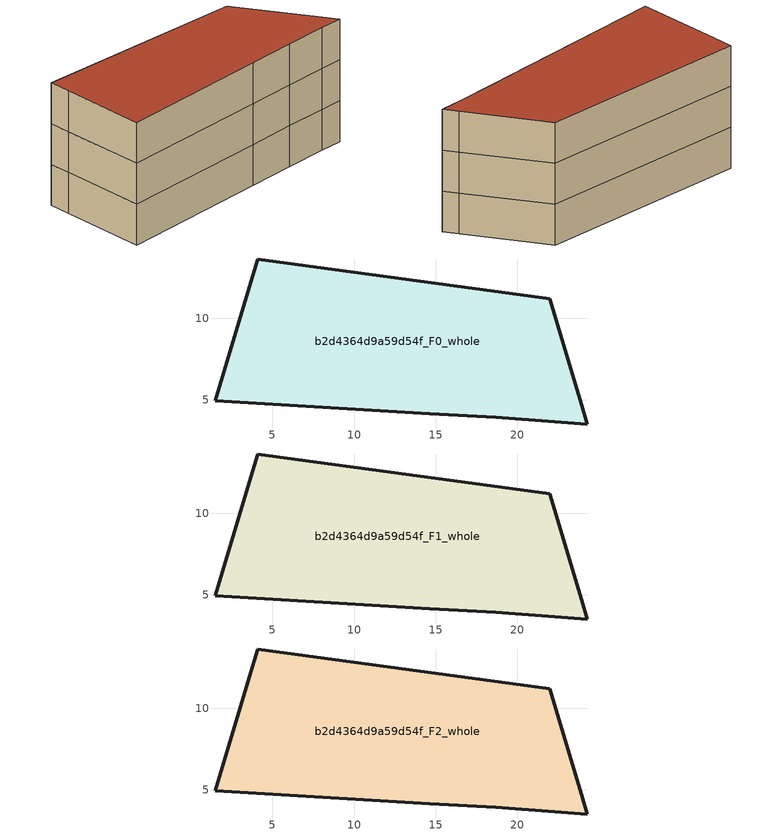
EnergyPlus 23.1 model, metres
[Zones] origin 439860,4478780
b2d4364d9a59d54f_F0_whole
 floor ground (EU_floor_Construction): 21.97,11.18 23.93,4.68 24.28,3.53 22.29,3.67 18.69,3.93 14.62,4.15 1.5,4.95 3.6,11.91 4.11,13.62 z0
 wall outside (EU_wall_Construction): 1.5,4.95 14.62,4.15 18.69,3.93 22.29,3.67 24.28,3.53 23.93,4.68 21.97,11.18 4.11,13.62 3.6,11.91 1.5,4.95 z0:3
b2d4364d9a59d54f_F1_whole
 floor to b2d4364d9a59d54f_F0_whole (EU_floor_Construction): 21.97,11.18 23.93,4.68 24.28,3.53 22.29,3.67 18.69,3.93 14.62,4.15 1.5,4.95 3.6,11.91 4.11,13.62 z3
 wall outside (EU_wall_Construction): 1.5,4.95 14.62,4.15 18.69,3.93 22.29,3.67 24.28,3.53 23.93,4.68 21.97,11.18 4.11,13.62 3.6,11.91 1.5,4.95 z3:6
b2d4364d9a59d54f_F2_whole
 floor to b2d4364d9a59d54f_F1_whole (EU_floor_Construction): 21.97,11.18 23.93,4.68 24.28,3.53 22.29,3.67 18.69,3.93 14.62,4.15 1.5,4.95 3.6,11.91 4.11,13.62 z6
 wall outside (EU_wall_Construction): 1.5,4.95 14.62,4.15 18.69,3.93 22.29,3.67 24.28,3.53 23.93,4.68 21.97,11.18 4.11,13.62 3.6,11.91 1.5,4.95 z6:9
 roof outside (EU_roof_Construction): 24.28,3.53 23.93,4.68 21.97,11.18 4.11,13.62 3.6,11.91 1.5,4.95 14.62,4.15 18.69,3.93 22.29,3.67 z9
[Building]
EU S2 Campaign: North Axis=0; Terrain=City; Solar Distribution=FullExterior
[Site:Location]
Madrid: Latitude=40.5; Longitude=-3.5; Time Zone=1; Elevation=609
[SizingPeriod:WeatherFileDays]
AnnualSizingPeriod: Begin Month=1; Begin Day of Month=1; End Month=12; End Day of Month=31; Day of Week for Start Day=Monday; Use Weather File Daylight Saving Period=No; Use Weather File Rain and Snow Indicators=No
[MATERIAL]
EU_InternalMass_Material: Roughness=MediumRough; Thickness=0.1; Conductivity=1; Density=1800; Specific Heat=900; Thermal Absorptance=0.9; Solar Absorptance=0.7; Visible Absorptance=0.7
[MATERIAL:NOMASS] Roughness=MediumRough; Thermal Absorptance=0.9; Solar Absorptance=0.7; Visible Absorptance=0.7
Name | Thermal Resistance
EU_wall_NoMass | 0.609216
EU_roof_NoMass | 0.513268
EU_floor_NoMass | 0.568163
[CONSTRUCTION]
EU_wall_Construction: EU_wall_NoMass
EU_roof_Construction: EU_roof_NoMass
EU_floor_Construction: EU_floor_NoMass
EU_InternalMass_Construction: EU_InternalMass_Material
[ZONE] Type=1; Multiplier=1; Ceiling Height=autocalculate; Volume=497.243; Floor Area=autocalculate; Part of Total Floor Area=Yes
b2d4364d9a59d54f_F0_whole; b2d4364d9a59d54f_F1_whole; b2d4364d9a59d54f_F2_whole
[INTERNALMASS] Construction=EU_InternalMass_Construction; Surface Area=165.748
Name | Zone or ZoneList
b2d4364d9a59d54f_F0_whole_EU_InternalMass | b2d4364d9a59d54f_F0_whole
b2d4364d9a59d54f_F1_whole_EU_InternalMass | b2d4364d9a59d54f_F1_whole
b2d4364d9a59d54f_F2_whole_EU_InternalMass | b2d4364d9a59d54f_F2_whole
[OTHEREQUIPMENT] Fuel Type=Electricity; Design Level Calculation Method=Watts/Area; Power per Zone Floor Area=1; Fraction Latent=0; Fraction Radiant=0; Fraction Lost=0; Carbon Dioxide Generation Rate=0; EndUse Subcategory=EU_Step8_InternalGains
Name | Zone or ZoneList or Space or SpaceList | Schedule
EU_Step8_InternalGain_b2d4364d9a59d54f_F0_whole_f000 | b2d4364d9a59d54f_F0_whole | EU_Step8_GainSchedule_b2d4364d9a59d54f_F0_whole_f000
EU_Step8_InternalGain_b2d4364d9a59d54f_F1_whole_f000 | b2d4364d9a59d54f_F1_whole | EU_Step8_GainSchedule_b2d4364d9a59d54f_F1_whole_f000
EU_Step8_InternalGain_b2d4364d9a59d54f_F2_whole_f000 | b2d4364d9a59d54f_F2_whole | EU_Step8_GainSchedule_b2d4364d9a59d54f_F2_whole_f000
[ZONEVENTILATION:DESIGNFLOWRATE] Schedule=EU_AlwaysOn; Design Flow Rate Calculation Method=AirChanges/Hour; Air Changes per Hour=0.752966; Ventilation Type=Natural; Fan Pressure Rise=0; Fan Total Efficiency=1; Constant Term Coefficient=1; Temperature Term Coefficient=0; Velocity Term Coefficient=0; Velocity Squared Term Coefficient=0; Minimum Indoor Temperature=-100; Maximum Indoor Temperature=100; Delta Temperature=-100; Minimum Outdoor Temperature=-100; Maximum Outdoor Temperature=100; Maximum Wind Speed=40
Name | Zone or ZoneList or Space or SpaceList
EU_ConstantAir_b2d4364d9a59d54f_F0_whole | b2d4364d9a59d54f_F0_whole
EU_ConstantAir_b2d4364d9a59d54f_F1_whole | b2d4364d9a59d54f_F1_whole
EU_ConstantAir_b2d4364d9a59d54f_F2_whole | b2d4364d9a59d54f_F2_whole
[HVACTEMPLATE:THERMOSTAT] Constant Heating Setpoint=20; Constant Cooling Setpoint=50
EU_HeatOnly_b2d4364d9a59d54f_F0_whole; EU_HeatOnly_b2d4364d9a59d54f_F1_whole; EU_HeatOnly_b2d4364d9a59d54f_F2_whole
[HVACTEMPLATE:ZONE:IDEALLOADSAIRSYSTEM] System Availability Schedule=EU_AlwaysOn; Maximum Heating Supply Air Temperature=50; Minimum Cooling Supply Air Temperature=13; Maximum Heating Supply Air Humidity Ratio=0.0156; Minimum Cooling Supply Air Humidity Ratio=0.0077; Heating Limit=NoLimit; Cooling Limit=NoLimit; Heating Availability Schedule=EU_AlwaysOn; Cooling Availability Schedule=EU_CoolingOff; Dehumidification Control Type=ConstantSensibleHeatRatio; Cooling Sensible Heat Ratio=0.7; Dehumidification Setpoint=60; Humidification Control Type=None; Humidification Setpoint=30; Outdoor Air Method=None; Outdoor Air Flow Rate per Person=0.00944; Outdoor Air Flow Rate per Zone Floor Area=0; Outdoor Air Flow Rate per Zone=0; Demand Controlled Ventilation Type=None; Outdoor Air Economizer Type=NoEconomizer; Heat Recovery Type=None; Sensible Heat Recovery Effectiveness=0.7; Latent Heat Recovery Effectiveness=0.65
Name | Template Thermostat
b2d4364d9a59d54f_F0_whole | EU_HeatOnly_b2d4364d9a59d54f_F0_whole
b2d4364d9a59d54f_F1_whole | EU_HeatOnly_b2d4364d9a59d54f_F1_whole
b2d4364d9a59d54f_F2_whole | EU_HeatOnly_b2d4364d9a59d54f_F2_whole
[SIZING:ZONE] Zone Cooling Design Supply Air Temperature Input Method=SupplyAirTemperature; Zone Cooling Design Supply Air Temperature=13; Zone Heating Design Supply Air Temperature Input Method=SupplyAirTemperature; Zone Heating Design Supply Air Temperature=50; Zone Cooling Design Supply Air Humidity Ratio=0.008; Zone Heating Design Supply Air Humidity Ratio=0.008; Cooling Design Air Flow Method=DesignDay; Cooling Design Air Flow Rate=0; Cooling Minimum Air Flow per Zone Floor Area=0.000762; Cooling Minimum Air Flow=0; Cooling Minimum Air Flow Fraction=0.2; Heating Design Air Flow Method=DesignDay; Heating Design Air Flow Rate=0; Heating Maximum Air Flow per Zone Floor Area=0.002032; Heating Maximum Air Flow=0.141576; Heating Maximum Air Flow Fraction=0.3; Account for Dedicated Outdoor Air System=No; Dedicated Outdoor Air System Control Strategy=NeutralSupplyAir; Dedicated Outdoor Air Low Setpoint Temperature for Design=autosize; Dedicated Outdoor Air High Setpoint Temperature for Design=autosize; Zone Load Sizing Method=Sensible Load Only No Latent Load; Zone Latent Cooling Design Supply Air Humidity Ratio Input Method=HumidityRatioDifference; Zone Cooling Design Supply Air Humidity Ratio Difference=0.005; Zone Latent Heating Design Supply Air Humidity Ratio Input Method=HumidityRatioDifference; Zone Humidification Design Supply Air Humidity Ratio Difference=0.005
b2d4364d9a59d54f_F0_whole; b2d4364d9a59d54f_F1_whole; b2d4364d9a59d54f_F2_whole
[SCHEDULE:CONSTANT]
Name | Hourly Value
EU_AlwaysOn | 1
EU_CoolingOff | 0
[SCHEDULE:FILE] Column Number=1; Rows to Skip at Top=0; Number of Hours of Data=8760; Column Separator=Comma; Interpolate to Timestep=No; Minutes per Item=60; Adjust Schedule for Daylight Savings=Yes
Name | File
EU_Step8_GainSchedule_b2d4364d9a59d54f_F0_whole_f000 | C:\Users\o_iseri\Desktop\OpenUBEM\openubem\outputs\eu_evidence\EU-11\ES-MAD-BERRUGUETE\idfs\b2d4364d9a59d54f\b2d4364d9a59d54f_F0_whole_f000_gain.csv
EU_Step8_GainSchedule_b2d4364d9a59d54f_F1_whole_f000 | C:\Users\o_iseri\Desktop\OpenUBEM\openubem\outputs\eu_evidence\EU-11\ES-MAD-BERRUGUETE\idfs\b2d4364d9a59d54f\b2d4364d9a59d54f_F1_whole_f000_gain.csv
EU_Step8_GainSchedule_b2d4364d9a59d54f_F2_whole_f000 | C:\Users\o_iseri\Desktop\OpenUBEM\openubem\outputs\eu_evidence\EU-11\ES-MAD-BERRUGUETE\idfs\b2d4364d9a59d54f\b2d4364d9a59d54f_F2_whole_f000_gain.csv
